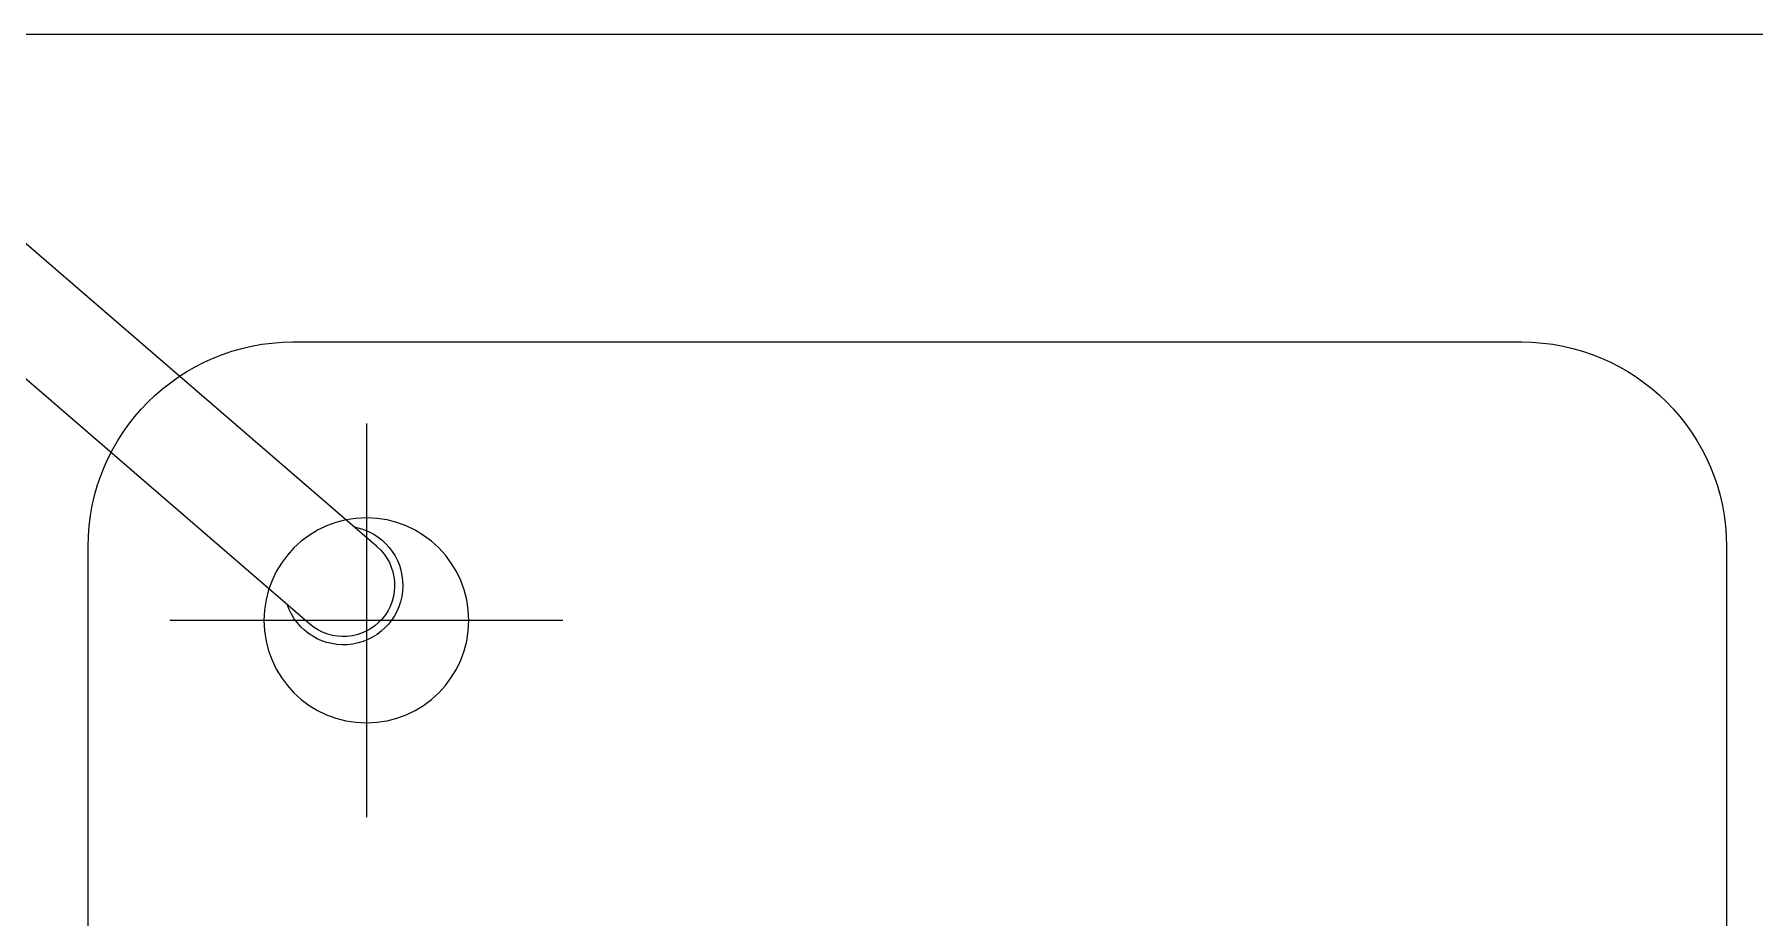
# Model space of a CAD drawing. Header units: millimetres. Extents: x -8913 to 62688, y -13000 to 43000.
# Drawn here: x 39128.8 to 39499.4, y 16602.6 to 16792.8 of the extents above; entities that cross this region are included whole.
import ezdxf

# ---------------------------------------------------------------- set-up
doc = ezdxf.new("R2010")
doc.units = ezdxf.units.MM
doc.header["$MEASUREMENT"] = 0
doc.layers.add('1735 X DT-5BR-FFP$0$N--SANITARY-0', color=8, linetype='Continuous', lineweight=13)
doc.layers.add('Z--X-REF', color=7, linetype='Continuous', lineweight=0)

# ---------------------------------------------------------------- blocks, each defined once
blk = doc.blocks.new('1735 X DT-5BR-FFP$0$A$C5bb82100')
at = {"layer": '1735 X DT-5BR-FFP$0$N--SANITARY-0'}
for p, q in [((100.08, 150.04), (100.08, -149.97)), ((500.03, -149.97), (500.03, 150.04)), ((168.01, -180.03), (168.01, -84.04)), ((154.24, -131.11), (41.92, -227.99)), ((216, -132.03), (120.01, -132.03)), ((170.57, -150.04), (58.25, -246.92)), ((150.07, -199.96), (450.03, -199.96)), ((529.84, -275), (19.91, -275))]:
    blk.add_line(p, q, dxfattribs=at)
blk.add_circle((168.01, -132.03), 25, dxfattribs=at)
for centre, radius, start, end in [((162.41, -140.57), 14.5, 280.3292, 161.2298), ((162.41, -140.57), 12.5, 310.7795, 130.7795), ((150.07, -149.97), 49.99, 180, 270), ((450.03, -149.97), 49.99, 270, 360)]:
    blk.add_arc(centre, radius, start, end, dxfattribs=at)
blk = doc.blocks.new('1735 X DT-5BR-FFP')
at = {"layer": '1735 X DT-5BR-FFP$0$N--SANITARY-0', "xscale": -0.8827493178386049, "yscale": 0.8827493178386049, "zscale": 0.8827493178386049, "rotation": 180}
blk.add_blockref('1735 X DT-5BR-FFP$0$A$C5bb82100', (3264.48, 16550.03), dxfattribs=at)

msp = doc.modelspace()

# ---------------------------------------------------------------- block references
at = {"layer": 'Z--X-REF'}
msp.add_blockref('1735 X DT-5BR-FFP', (35787.5, 0), dxfattribs=at)

doc.saveas('drawing.dxf')
